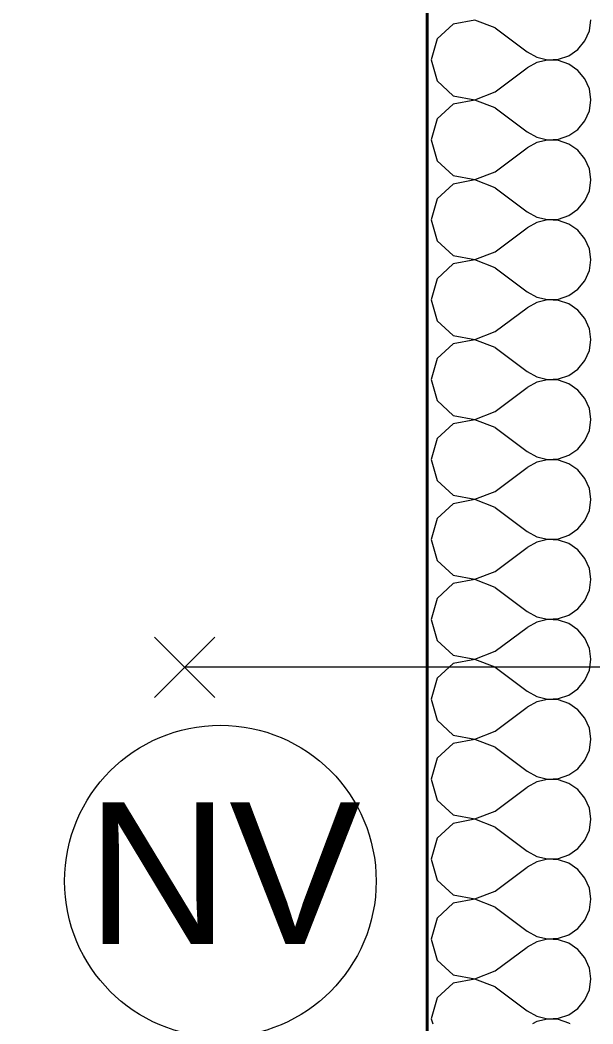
# Model space of a CAD drawing. Header units: millimetres. Extents: x -3100 to 17162, y -19566 to 10100.
# Drawn here: x 8251 to 8798, y -8500 to -7543 of the extents above; entities that cross this region are included whole.
import ezdxf

# ---------------------------------------------------------------- set-up
doc = ezdxf.new("R2010")
doc.units = ezdxf.units.MM
doc.header["$MEASUREMENT"] = 0
doc.linetypes.add('Tečkovaná S', pattern=[86.25, 22.5, -63.75])
doc.linetypes.add('Wipeout_Contour', pattern=[1000, 0, -1000])
for name, color, linetype in [('Externí - moduly', 7, 'Continuous'), ('Konstrukce - morfy', 7, 'Continuous'), ('Konstrukce - svislé nosné', 7, 'Continuous'), ('Kóty - SP', 7, 'Continuous'), ('Výplně – Řezové', 7, 'Continuous')]:
    doc.layers.add(name, color=color, linetype=linetype)
doc.styles.add('GENEROVANÝ_STYL_1', font='Arial.ttf')
doc.dimstyles.new('GENEROVANÝ_STYL__1', dxfattribs={"dimtxt": 134.999996, "dimasz": 114, "dimexe": 0.18, "dimexo": 0.0625, "dimgap": 0, "dimtad": 1, "dimtih": 1, "dimtoh": 1, "dimdec": 0, "dimzin": 0, "dimdsep": 46, "dimtxsty": 'GENEROVANÝ_STYL_1', "dimblk": 'ARROWHEAD_2', "dimblk1": 'ARROWHEAD_2', "dimblk2": 'ARROWHEAD_2', "dimcen": 0.09, "dimse1": 1, "dimse2": 1, "dimclrd": 256, "dimclre": 256, "dimclrt": 256, "dimazin": 0, "dimtfac": 1, "dimtdec": 4, "dimtmove": 0, "dimatfit": 3, "dimfxl": 1, "dimtolj": 1, "dimtzin": 0, "dimarcsym": 0})
doc.dimstyles.new('GENEROVANÝ_STYL__2', dxfattribs={"dimtxt": 134.999996, "dimasz": 114, "dimexe": 0.18, "dimexo": 0.0625, "dimgap": 0, "dimtad": 1, "dimdec": 0, "dimzin": 0, "dimdsep": 46, "dimtxsty": 'GENEROVANÝ_STYL_1', "dimblk": 'ARROWHEAD_2', "dimblk1": 'ARROWHEAD_2', "dimblk2": 'ARROWHEAD_2', "dimcen": 0.09, "dimse1": 1, "dimse2": 1, "dimclrd": 256, "dimclre": 256, "dimclrt": 256, "dimazin": 0, "dimtfac": 1, "dimtdec": 4, "dimtmove": 0, "dimatfit": 3, "dimfxl": 1, "dimtolj": 1, "dimtzin": 0, "dimarcsym": 0})

# ---------------------------------------------------------------- blocks, each defined once
blk = doc.blocks.new('Zeď_7', base_point=(12000, -8300))
at = {"color": 254, "linetype": 'Wipeout_Contour', "lineweight": 0, "ltscale": 36587.968322}
blk.add_wipeout([(8640, -8660), (8800, -8500), (8640, -8500)], dxfattribs=at).dxf.layer = 'Výplně – Řezové'
at = {"color": 254, "linetype": 'Wipeout_Contour', "lineweight": 0, "ltscale": 36814.223579}
blk.add_wipeout([(8800, -8500), (8640, -8660), (8800, -8660)], dxfattribs=at).dxf.layer = 'Výplně – Řezové'
at = {"layer": 'Konstrukce - svislé nosné', "color": 7, "linetype": 'Continuous', "lineweight": 40, "flags": 128}
blk.add_lwpolyline([(8640, -8660), (8640, -8500)], dxfattribs=at)
blk = doc.blocks.new('*X148')
at = {"layer": 'Výplně – Řezové', "color": 53, "linetype": 'Continuous', "lineweight": 13, "true_color": 0xeccf4f}
for p, q in [((8664.87, -7546.88), (8649.5, -7560.92)), ((8685.33, -7543.01), (8664.87, -7546.88)), ((8704.76, -7550.48), (8685.33, -7543.01)), ((8704.76, -7550.48), (8735.24, -7573.33)), ((8794.74, -7553.27), (8796.19, -7542.86)), ((8790.5, -7562.88), (8794.74, -7553.27)), ((8649.5, -7560.92), (8643.81, -7580.95)), ((8783.8, -7570.98), (8790.5, -7562.88)), ((8735.24, -7573.33), (8744.44, -7578.42)), ((8744.44, -7578.42), (8754.67, -7580.8)), ((8765.17, -7580.29), (8775.13, -7576.93)), ((8775.13, -7576.93), (8783.8, -7570.98)), ((8643.81, -7580.95), (8649.5, -7600.98)), ((8704.76, -7611.43), (8735.24, -7588.57)), ((8744.44, -7583.49), (8735.24, -7588.57)), ((8754.67, -7581.11), (8744.44, -7583.49)), ((8754.67, -7580.8), (8765.17, -7580.29)), ((8765.17, -7581.62), (8754.67, -7581.11)), ((8775.13, -7584.97), (8765.17, -7581.62)), ((8783.8, -7590.93), (8775.13, -7584.97)), ((8790.5, -7599.02), (8783.8, -7590.93)), ((8794.74, -7608.64), (8790.5, -7599.02)), ((8649.5, -7600.98), (8664.87, -7615.03)), ((8796.19, -7619.05), (8794.74, -7608.64)), ((8664.87, -7615.03), (8685.33, -7618.89)), ((8685.33, -7618.89), (8704.76, -7611.43)), ((8664.87, -7623.07), (8649.5, -7637.12)), ((8685.33, -7619.2), (8664.87, -7623.07)), ((8704.76, -7626.67), (8685.33, -7619.2)), ((8704.76, -7626.67), (8735.24, -7649.52)), ((8794.74, -7629.46), (8796.19, -7619.05)), ((8649.5, -7637.12), (8643.81, -7657.14)), ((8790.5, -7639.08), (8794.74, -7629.46)), ((8783.8, -7647.17), (8790.5, -7639.08)), ((8735.24, -7649.52), (8744.44, -7654.61)), ((8744.44, -7654.61), (8754.67, -7656.99)), ((8754.67, -7656.99), (8765.17, -7656.48)), ((8765.17, -7656.48), (8775.13, -7653.12)), ((8775.13, -7653.12), (8783.8, -7647.17)), ((8643.81, -7657.14), (8649.5, -7677.17)), ((8704.76, -7687.62), (8735.24, -7664.76)), ((8744.44, -7659.68), (8735.24, -7664.76)), ((8754.67, -7657.3), (8744.44, -7659.68)), ((8765.17, -7657.81), (8754.67, -7657.3)), ((8775.13, -7661.16), (8765.17, -7657.81)), ((8783.8, -7667.12), (8775.13, -7661.16)), ((8790.5, -7675.21), (8783.8, -7667.12)), ((8794.74, -7684.83), (8790.5, -7675.21)), ((8649.5, -7677.17), (8664.87, -7691.22)), ((8796.19, -7695.24), (8794.74, -7684.83)), ((8664.87, -7691.22), (8685.33, -7695.08)), ((8685.33, -7695.08), (8704.76, -7687.62)), ((8664.87, -7699.26), (8649.5, -7713.31)), ((8685.33, -7695.39), (8664.87, -7699.26)), ((8704.76, -7702.86), (8685.33, -7695.39)), ((8704.76, -7702.86), (8735.24, -7725.71)), ((8794.74, -7705.65), (8796.19, -7695.24)), ((8649.5, -7713.31), (8643.81, -7733.33)), ((8790.5, -7715.27), (8794.74, -7705.65)), ((8775.13, -7729.31), (8783.8, -7723.36)), ((8783.8, -7723.36), (8790.5, -7715.27)), ((8735.24, -7725.71), (8744.44, -7730.8)), ((8744.44, -7730.8), (8754.67, -7733.18)), ((8754.67, -7733.18), (8765.17, -7732.67)), ((8765.17, -7732.67), (8775.13, -7729.31)), ((8643.81, -7733.33), (8649.5, -7753.36)), ((8704.76, -7763.81), (8735.24, -7740.95)), ((8744.44, -7735.87), (8735.24, -7740.95)), ((8754.67, -7733.49), (8744.44, -7735.87)), ((8765.17, -7734), (8754.67, -7733.49)), ((8775.13, -7737.36), (8765.17, -7734)), ((8783.8, -7743.31), (8775.13, -7737.36)), ((8790.5, -7751.4), (8783.8, -7743.31)), ((8794.74, -7761.02), (8790.5, -7751.4)), ((8649.5, -7753.36), (8664.87, -7767.41)), ((8796.19, -7771.43), (8794.74, -7761.02)), ((8664.87, -7767.41), (8685.33, -7771.27)), ((8685.33, -7771.27), (8704.76, -7763.81)), ((8664.87, -7775.45), (8649.5, -7789.5)), ((8685.33, -7771.58), (8664.87, -7775.45)), ((8704.76, -7779.05), (8685.33, -7771.58)), ((8704.76, -7779.05), (8735.24, -7801.9)), ((8794.74, -7781.84), (8796.19, -7771.43)), ((8649.5, -7789.5), (8643.81, -7809.52)), ((8790.5, -7791.46), (8794.74, -7781.84)), ((8775.13, -7805.5), (8783.8, -7799.55)), ((8783.8, -7799.55), (8790.5, -7791.46)), ((8643.81, -7809.52), (8649.5, -7829.55)), ((8735.24, -7801.9), (8744.44, -7806.99)), ((8744.44, -7806.99), (8754.67, -7809.37)), ((8754.67, -7809.37), (8765.17, -7808.86)), ((8765.17, -7808.86), (8775.13, -7805.5)), ((8704.76, -7840), (8735.24, -7817.14)), ((8744.44, -7812.06), (8735.24, -7817.14)), ((8754.67, -7809.68), (8744.44, -7812.06)), ((8765.17, -7810.19), (8754.67, -7809.68)), ((8775.13, -7813.55), (8765.17, -7810.19)), ((8783.8, -7819.5), (8775.13, -7813.55)), ((8790.5, -7827.59), (8783.8, -7819.5)), ((8794.74, -7837.21), (8790.5, -7827.59)), ((8649.5, -7829.55), (8664.87, -7843.6)), ((8796.19, -7847.62), (8794.74, -7837.21)), ((8664.87, -7843.6), (8685.33, -7847.47)), ((8685.33, -7847.77), (8664.87, -7851.64)), ((8685.33, -7847.47), (8704.76, -7840)), ((8704.76, -7855.24), (8685.33, -7847.77)), ((8794.74, -7858.03), (8796.19, -7847.62)), ((8664.87, -7851.64), (8649.5, -7865.69)), ((8704.76, -7855.24), (8735.24, -7878.1)), ((8649.5, -7865.69), (8643.81, -7885.71)), ((8790.5, -7867.65), (8794.74, -7858.03)), ((8775.13, -7881.69), (8783.8, -7875.74)), ((8783.8, -7875.74), (8790.5, -7867.65)), ((8643.81, -7885.71), (8649.5, -7905.74)), ((8735.24, -7878.1), (8744.44, -7883.18)), ((8744.44, -7883.18), (8754.67, -7885.56)), ((8754.67, -7885.87), (8744.44, -7888.25)), ((8754.67, -7885.56), (8765.17, -7885.05)), ((8765.17, -7886.38), (8754.67, -7885.87)), ((8765.17, -7885.05), (8775.13, -7881.69)), ((8704.76, -7916.19), (8735.24, -7893.33)), ((8744.44, -7888.25), (8735.24, -7893.33)), ((8775.13, -7889.74), (8765.17, -7886.38)), ((8783.8, -7895.69), (8775.13, -7889.74)), ((8790.5, -7903.78), (8783.8, -7895.69)), ((8794.74, -7913.4), (8790.5, -7903.78)), ((8649.5, -7905.74), (8664.87, -7919.79)), ((8796.19, -7923.81), (8794.74, -7913.4)), ((8664.87, -7919.79), (8685.33, -7923.66)), ((8685.33, -7923.96), (8664.87, -7927.83)), ((8685.33, -7923.66), (8704.76, -7916.19)), ((8704.76, -7931.43), (8685.33, -7923.96)), ((8794.74, -7934.22), (8796.19, -7923.81)), ((8664.87, -7927.83), (8649.5, -7941.88)), ((8704.76, -7931.43), (8735.24, -7954.29)), ((8649.5, -7941.88), (8643.81, -7961.9)), ((8790.5, -7943.84), (8794.74, -7934.22)), ((8775.13, -7957.88), (8783.8, -7951.93)), ((8783.8, -7951.93), (8790.5, -7943.84)), ((8643.81, -7961.9), (8649.5, -7981.93)), ((8735.24, -7954.29), (8744.44, -7959.37)), ((8744.44, -7959.37), (8754.67, -7961.75)), ((8754.67, -7962.06), (8744.44, -7964.44)), ((8754.67, -7961.75), (8765.17, -7961.24)), ((8765.17, -7962.57), (8754.67, -7962.06)), ((8765.17, -7961.24), (8775.13, -7957.88)), ((8775.13, -7965.93), (8765.17, -7962.57)), ((8704.76, -7992.38), (8735.24, -7969.52)), ((8744.44, -7964.44), (8735.24, -7969.52)), ((8783.8, -7971.88), (8775.13, -7965.93)), ((8790.5, -7979.97), (8783.8, -7971.88)), ((8794.74, -7989.59), (8790.5, -7979.97)), ((8649.5, -7981.93), (8664.87, -7995.98)), ((8796.19, -8000), (8794.74, -7989.59)), ((8664.87, -7995.98), (8685.33, -7999.85)), ((8685.33, -8000.15), (8664.87, -8004.02)), ((8685.33, -7999.85), (8704.76, -7992.38)), ((8704.76, -8007.62), (8685.33, -8000.15)), ((8794.74, -8010.41), (8796.19, -8000)), ((8664.87, -8004.02), (8649.5, -8018.07)), ((8704.76, -8007.62), (8735.24, -8030.48)), ((8790.5, -8020.03), (8794.74, -8010.41)), ((8649.5, -8018.07), (8643.81, -8038.1)), ((8783.8, -8028.12), (8790.5, -8020.03)), ((8775.13, -8034.07), (8783.8, -8028.12)), ((8643.81, -8038.1), (8649.5, -8058.12)), ((8735.24, -8030.48), (8744.44, -8035.56)), ((8744.44, -8035.56), (8754.67, -8037.94)), ((8754.67, -8038.25), (8744.44, -8040.63)), ((8754.67, -8037.94), (8765.17, -8037.43)), ((8765.17, -8038.76), (8754.67, -8038.25)), ((8765.17, -8037.43), (8775.13, -8034.07)), ((8775.13, -8042.12), (8765.17, -8038.76)), ((8704.76, -8068.57), (8735.24, -8045.71)), ((8744.44, -8040.63), (8735.24, -8045.71)), ((8783.8, -8048.07), (8775.13, -8042.12)), ((8790.5, -8056.16), (8783.8, -8048.07)), ((8649.5, -8058.12), (8664.87, -8072.17)), ((8794.74, -8065.78), (8790.5, -8056.16)), ((8796.19, -8076.19), (8794.74, -8065.78)), ((8664.87, -8072.17), (8685.33, -8076.04)), ((8685.33, -8076.34), (8664.87, -8080.21)), ((8685.33, -8076.04), (8704.76, -8068.57)), ((8704.76, -8083.81), (8685.33, -8076.34)), ((8794.74, -8086.6), (8796.19, -8076.19)), ((8664.87, -8080.21), (8649.5, -8094.26)), ((8704.76, -8083.81), (8735.24, -8106.67)), ((8790.5, -8096.22), (8794.74, -8086.6)), ((8649.5, -8094.26), (8643.81, -8114.29)), ((8783.8, -8104.31), (8790.5, -8096.22)), ((8775.13, -8110.26), (8783.8, -8104.31)), ((8643.81, -8114.29), (8649.5, -8134.31)), ((8735.24, -8106.67), (8744.44, -8111.75)), ((8744.44, -8111.75), (8754.67, -8114.13)), ((8754.67, -8114.44), (8744.44, -8116.82)), ((8754.67, -8114.13), (8765.17, -8113.62)), ((8765.17, -8114.95), (8754.67, -8114.44)), ((8765.17, -8113.62), (8775.13, -8110.26)), ((8775.13, -8118.31), (8765.17, -8114.95)), ((8704.76, -8144.76), (8735.24, -8121.9)), ((8744.44, -8116.82), (8735.24, -8121.9)), ((8783.8, -8124.26), (8775.13, -8118.31)), ((8790.5, -8132.35), (8783.8, -8124.26)), ((8649.5, -8134.31), (8664.87, -8148.36)), ((8794.74, -8141.97), (8790.5, -8132.35)), ((8796.19, -8152.38), (8794.74, -8141.97)), ((8664.87, -8148.36), (8685.33, -8152.23)), ((8685.33, -8152.53), (8664.87, -8156.4)), ((8685.33, -8152.23), (8704.76, -8144.76)), ((8704.76, -8160), (8685.33, -8152.53)), ((8794.74, -8162.79), (8796.19, -8152.38)), ((8664.87, -8156.4), (8649.5, -8170.45)), ((8704.76, -8160), (8735.24, -8182.86)), ((8790.5, -8172.41), (8794.74, -8162.79)), ((8649.5, -8170.45), (8643.81, -8190.48)), ((8783.8, -8180.5), (8790.5, -8172.41)), ((8735.24, -8182.86), (8744.44, -8187.94)), ((8775.13, -8186.45), (8783.8, -8180.5)), ((8643.81, -8190.48), (8649.5, -8210.5)), ((8744.44, -8187.94), (8754.67, -8190.32)), ((8754.67, -8190.63), (8744.44, -8193.01)), ((8754.67, -8190.32), (8765.17, -8189.81)), ((8765.17, -8191.14), (8754.67, -8190.63)), ((8765.17, -8189.81), (8775.13, -8186.45)), ((8775.13, -8194.5), (8765.17, -8191.14)), ((8704.76, -8220.95), (8735.24, -8198.1)), ((8744.44, -8193.01), (8735.24, -8198.1)), ((8783.8, -8200.45), (8775.13, -8194.5)), ((8790.5, -8208.54), (8783.8, -8200.45)), ((8649.5, -8210.5), (8664.87, -8224.55)), ((8794.74, -8218.16), (8790.5, -8208.54)), ((8685.33, -8228.42), (8704.76, -8220.95)), ((8796.19, -8228.57), (8794.74, -8218.16)), ((8664.87, -8224.55), (8685.33, -8228.42)), ((8685.33, -8228.73), (8664.87, -8232.59)), ((8704.76, -8236.19), (8685.33, -8228.73)), ((8794.74, -8238.98), (8796.19, -8228.57)), ((8664.87, -8232.59), (8649.5, -8246.64)), ((8704.76, -8236.19), (8735.24, -8259.05)), ((8790.5, -8248.6), (8794.74, -8238.98)), ((8649.5, -8246.64), (8643.81, -8266.67)), ((8783.8, -8256.69), (8790.5, -8248.6)), ((8735.24, -8259.05), (8744.44, -8264.13)), ((8775.13, -8262.64), (8783.8, -8256.69)), ((8643.81, -8266.67), (8649.5, -8286.69)), ((8744.44, -8264.13), (8754.67, -8266.51)), ((8754.67, -8266.82), (8744.44, -8269.2)), ((8754.67, -8266.51), (8765.17, -8266)), ((8765.17, -8267.33), (8754.67, -8266.82)), ((8765.17, -8266), (8775.13, -8262.64)), ((8775.13, -8270.69), (8765.17, -8267.33)), ((8704.76, -8297.14), (8735.24, -8274.29)), ((8744.44, -8269.2), (8735.24, -8274.29)), ((8783.8, -8276.64), (8775.13, -8270.69)), ((8790.5, -8284.73), (8783.8, -8276.64)), ((8649.5, -8286.69), (8664.87, -8300.74)), ((8794.74, -8294.35), (8790.5, -8284.73)), ((8685.33, -8304.61), (8704.76, -8297.14)), ((8796.19, -8304.76), (8794.74, -8294.35)), ((8664.87, -8300.74), (8685.33, -8304.61)), ((8685.33, -8304.92), (8664.87, -8308.78)), ((8704.76, -8312.38), (8685.33, -8304.92)), ((8794.74, -8315.17), (8796.19, -8304.76)), ((8664.87, -8308.78), (8649.5, -8322.83)), ((8704.76, -8312.38), (8735.24, -8335.24)), ((8790.5, -8324.79), (8794.74, -8315.17)), ((8649.5, -8322.83), (8643.81, -8342.86)), ((8783.8, -8332.88), (8790.5, -8324.79)), ((8735.24, -8335.24), (8744.44, -8340.32)), ((8775.13, -8338.84), (8783.8, -8332.88)), ((8643.81, -8342.86), (8649.5, -8362.88)), ((8744.44, -8345.39), (8735.24, -8350.48)), ((8744.44, -8340.32), (8754.67, -8342.7)), ((8754.67, -8343.01), (8744.44, -8345.39)), ((8754.67, -8342.7), (8765.17, -8342.19)), ((8765.17, -8343.52), (8754.67, -8343.01)), ((8765.17, -8342.19), (8775.13, -8338.84)), ((8775.13, -8346.88), (8765.17, -8343.52)), ((8704.76, -8373.33), (8735.24, -8350.48)), ((8783.8, -8352.83), (8775.13, -8346.88)), ((8790.5, -8360.92), (8783.8, -8352.83)), ((8649.5, -8362.88), (8664.87, -8376.93)), ((8794.74, -8370.54), (8790.5, -8360.92)), ((8685.33, -8380.8), (8704.76, -8373.33)), ((8796.19, -8380.95), (8794.74, -8370.54)), ((8664.87, -8376.93), (8685.33, -8380.8)), ((8685.33, -8381.11), (8664.87, -8384.97)), ((8704.76, -8388.57), (8685.33, -8381.11)), ((8794.74, -8391.36), (8796.19, -8380.95)), ((8664.87, -8384.97), (8649.5, -8399.02)), ((8704.76, -8388.57), (8735.24, -8411.43)), ((8790.5, -8400.98), (8794.74, -8391.36)), ((8649.5, -8399.02), (8643.81, -8419.05)), ((8783.8, -8409.07), (8790.5, -8400.98)), ((8735.24, -8411.43), (8744.44, -8416.51)), ((8775.13, -8415.03), (8783.8, -8409.07)), ((8643.81, -8419.05), (8649.5, -8439.08)), ((8744.44, -8421.58), (8735.24, -8426.67)), ((8744.44, -8416.51), (8754.67, -8418.89)), ((8754.67, -8419.2), (8744.44, -8421.58)), ((8754.67, -8418.89), (8765.17, -8418.38)), ((8765.17, -8419.71), (8754.67, -8419.2)), ((8765.17, -8418.38), (8775.13, -8415.03)), ((8775.13, -8423.07), (8765.17, -8419.71)), ((8704.76, -8449.52), (8735.24, -8426.67)), ((8783.8, -8429.02), (8775.13, -8423.07)), ((8790.5, -8437.12), (8783.8, -8429.02)), ((8649.5, -8439.08), (8664.87, -8453.12)), ((8794.74, -8446.73), (8790.5, -8437.12)), ((8685.33, -8456.99), (8704.76, -8449.52)), ((8796.19, -8457.14), (8794.74, -8446.73)), ((8664.87, -8453.12), (8685.33, -8456.99)), ((8685.33, -8457.3), (8664.87, -8461.16)), ((8704.76, -8464.76), (8685.33, -8457.3)), ((8794.74, -8467.55), (8796.19, -8457.14)), ((8664.87, -8461.16), (8649.5, -8475.21)), ((8704.76, -8464.76), (8735.24, -8487.62)), ((8790.5, -8477.17), (8794.74, -8467.55)), ((8649.5, -8475.21), (8643.81, -8495.24)), ((8783.8, -8485.26), (8790.5, -8477.17)), ((8735.24, -8487.62), (8744.44, -8492.71)), ((8775.13, -8491.22), (8783.8, -8485.26)), ((8643.81, -8495.24), (8645.16, -8500)), ((8744.44, -8497.77), (8740.41, -8500)), ((8744.44, -8492.71), (8754.67, -8495.08)), ((8754.67, -8495.39), (8744.44, -8497.77)), ((8754.67, -8495.08), (8765.17, -8494.57)), ((8765.17, -8495.9), (8754.67, -8495.39)), ((8765.17, -8494.57), (8775.13, -8491.22)), ((8775.13, -8499.26), (8765.17, -8495.9)), ((8776.21, -8500), (8775.13, -8499.26))]:
    blk.add_line(p, q, dxfattribs=at)
blk = doc.blocks.new('Zeď_8', base_point=(9000, -8300))
at = {"color": 254, "linetype": 'Wipeout_Contour', "lineweight": 0, "ltscale": 44538.953242}
blk.add_wipeout([(8640, -8500), (8800, -8500), (8800, -5080), (8640, -5080)], dxfattribs=at).dxf.layer = 'Výplně – Řezové'
at = {"layer": 'Konstrukce - svislé nosné', "color": 7, "linetype": 'Continuous', "lineweight": 40, "flags": 128}
blk.add_lwpolyline([(8640, -5080), (8640, -8500)], dxfattribs=at)
at = {"layer": 'Konstrukce - svislé nosné', "color": 7, "lineweight": 40}
blk.add_blockref('*X148', (0, 0), dxfattribs=at)
blk = doc.blocks.new('*D336')
at = {"layer": 'Kóty - SP', "color": 146, "linetype": 'Continuous', "lineweight": 13, "true_color": 0x1a4f6e}
for p, q in [((-1745.51, -5036.7), (-1595.51, -5123.3)), ((-1558.01, -5080), (-1783.01, -5080)), ((-1670.51, -8660), (-1670.51, -5080)), ((-1745.51, -8616.7), (-1595.51, -8703.3)), ((-1558.01, -8660), (-1783.01, -8660))]:
    blk.add_line(p, q, dxfattribs=at)
at = {"layer": 'Kóty - SP', "color": 146, "lineweight": 13, "true_color": 0x1a4f6e, "insert": (-1697.51, -7101.65), "char_height": 135, "attachment_point": 7, "rotation": 90, "style": 'GENEROVANÝ_STYL_1'}
blk.add_mtext('\\A1;{\\pql;\\fArial|b0|i0|c0|p0;\\W1.000000;3\xa0580}', dxfattribs=at)
blk = doc.blocks.new('ARROWHEAD_2')
at = {"color": 0, "linetype": 'Continuous', "lineweight": 0}
for p, q in [((-0.3781, -0.655), (0.3781, 0.655)), ((0, 0), (-1, 0))]:
    blk.add_line(p, q, dxfattribs=at)
blk = doc.blocks.new('*D346')
at = {"layer": 'Kóty - SP', "color": 146, "linetype": 'Continuous', "lineweight": 13, "true_color": 0x1a4f6e}
for p, q in [((-2670.51, 7760), (-2670.51, 7833.35)), ((-2595.51, 7716.7), (-2745.51, 7803.3)), ((-2558.01, 7760), (-2783.01, 7760)), ((-2670.51, -9460), (-2670.51, 7760)), ((-2745.51, -9416.7), (-2595.51, -9503.3)), ((-2558.01, -9460), (-2783.01, -9460)), ((-2670.51, -9533.35), (-2670.51, -9460))]:
    blk.add_line(p, q, dxfattribs=at)
at = {"layer": 'Kóty - SP', "color": 146, "lineweight": 13, "true_color": 0x1a4f6e, "insert": (-2697.51, -1133.14), "char_height": 135, "attachment_point": 7, "rotation": 90, "style": 'GENEROVANÝ_STYL_1'}
blk.add_mtext('\\A1;{\\pql;\\fArial|b0|i0|c0|p0;\\W1.000000;17\xa0220}', dxfattribs=at)
blk = doc.blocks.new('*D354')
at = {"layer": 'Kóty - SP', "color": 146, "linetype": 'Continuous', "lineweight": 13, "true_color": 0x1a4f6e}
for p, q in [((7650, -10633.01), (7650, -10408.01)), ((8640, -10633.01), (8640, -10408.01)), ((7693.3, -10445.51), (7606.7, -10595.51)), ((8683.3, -10445.51), (8596.7, -10595.51)), ((7650, -10520.51), (8640, -10520.51))]:
    blk.add_line(p, q, dxfattribs=at)
at = {"layer": 'Kóty - SP', "color": 146, "lineweight": 13, "true_color": 0x1a4f6e, "insert": (7990.55, -10493.51), "char_height": 135, "attachment_point": 7, "style": 'GENEROVANÝ_STYL_1'}
blk.add_mtext('\\A1;{\\pql;\\fArial|b0|i0|c0|p0;\\W1.000000;990}', dxfattribs=at)
blk = doc.blocks.new('*D363')
at = {"layer": 'Kóty - SP', "color": 146, "linetype": 'Continuous', "lineweight": 13, "true_color": 0x1a4f6e}
for p, q in [((460, -11133.01), (460, -10908.01)), ((8640, -11133.01), (8640, -10908.01)), ((503.3, -10945.51), (416.7, -11095.51)), ((8683.3, -10945.51), (8596.7, -11095.51)), ((-360, -11020.51), (460, -11020.51)), ((460, -11020.51), (8640, -11020.51))]:
    blk.add_line(p, q, dxfattribs=at)
at = {"layer": 'Kóty - SP', "color": 146, "lineweight": 13, "true_color": 0x1a4f6e, "insert": (4318.35, -10993.51), "char_height": 135, "attachment_point": 7, "style": 'GENEROVANÝ_STYL_1'}
blk.add_mtext('\\A1;{\\pql;\\fArial|b0|i0|c0|p0;\\W1.000000;8\xa0180}', dxfattribs=at)
blk = doc.blocks.new('*D366')
at = {"layer": 'Kóty - SP', "color": 146, "linetype": 'Continuous', "lineweight": 13, "true_color": 0x1a4f6e}
for p, q in [((-360, -11633.01), (-360, -11408.01)), ((14460, -11633.01), (14460, -11408.01)), ((-316.7, -11445.51), (-403.3, -11595.51)), ((14416.7, -11595.51), (14503.3, -11445.51)), ((-433.35, -11520.51), (-360, -11520.51)), ((-360, -11520.51), (14460, -11520.51)), ((14460, -11520.51), (14533.35, -11520.51))]:
    blk.add_line(p, q, dxfattribs=at)
at = {"layer": 'Kóty - SP', "color": 146, "lineweight": 13, "true_color": 0x1a4f6e, "insert": (6766.86, -11493.51), "char_height": 135, "attachment_point": 7, "style": 'GENEROVANÝ_STYL_1'}
blk.add_mtext('\\A1;{\\pql;\\fArial|b0|i0|c0|p0;\\W1.000000;14\xa0820}', dxfattribs=at)
blk = doc.blocks.new('*D381')
at = {"layer": 'Kóty - SP', "color": 146, "linetype": 'Continuous', "lineweight": 13, "true_color": 0x1a4f6e}
for p, q in [((8089.47, -8160), (8089.47, -8086.65)), ((8164.47, -8203.3), (8014.47, -8116.7)), ((8201.97, -8160), (7976.97, -8160)), ((8089.47, -8660), (8089.47, -8160)), ((8014.47, -8616.7), (8164.47, -8703.3)), ((8201.97, -8660), (7976.97, -8660)), ((8089.47, -8733.35), (8089.47, -8660))]:
    blk.add_line(p, q, dxfattribs=at)
at = {"layer": 'Kóty - SP', "color": 146, "lineweight": 13, "true_color": 0x1a4f6e, "insert": (8062.47, -8564.45), "char_height": 135, "attachment_point": 7, "rotation": 90, "style": 'GENEROVANÝ_STYL_1'}
blk.add_mtext('\\A1;{\\pql;\\fArial|b0|i0|c0|p0;\\W1.000000;500}', dxfattribs=at)
blk = doc.blocks.new('*D395')
at = {"layer": 'Kóty - SP', "color": 146, "linetype": 'Continuous', "lineweight": 13, "true_color": 0x1a4f6e}
for p, q in [((8640, -7462.5), (8640, -7237.5)), ((9000, -7462.5), (9000, -7237.5)), ((8683.3, -7275), (8596.7, -7425)), ((9043.3, -7275), (8956.7, -7425)), ((8566.65, -7350), (8640, -7350)), ((8640, -7350), (9000, -7350))]:
    blk.add_line(p, q, dxfattribs=at)
at = {"layer": 'Kóty - SP', "color": 146, "lineweight": 13, "true_color": 0x1a4f6e, "insert": (8287.75, -7323), "char_height": 135, "attachment_point": 7, "style": 'GENEROVANÝ_STYL_1'}
blk.add_mtext('\\A1;{\\pql;\\fArial|b0|i0|c0|p0;\\W1.000000;360}', dxfattribs=at)

msp = doc.modelspace()

# ---------------------------------------------------------------- linework, layer by layer
at = {"layer": 'Externí - moduly', "color": 7, "linetype": 'Continuous', "lineweight": 20, "flags": 128}
for points in [[(8437.3, -8131.28), (8379.85, -8188.72)], [(8379.85, -8131.28), (8437.3, -8188.72)]]:
    msp.add_lwpolyline(points, dxfattribs=at)
at = {"layer": 'Kóty - SP', "color": 146, "linetype": 'Continuous', "lineweight": 13, "true_color": 0x1a4f6e}
msp.add_circle((8442.57, -8363.87), 148.66, dxfattribs=at)

# ---------------------------------------------------------------- block references
at = {"layer": 'Konstrukce - svislé nosné', "color": 7, "lineweight": 40}
msp.add_blockref('Zeď_7', (12000, -8300), dxfattribs=at)

# ---------------------------------------------------------------- texts
at = {"layer": 'Konstrukce - morfy', "color": 146, "linetype": 'Continuous', "lineweight": 13, "true_color": 0x1a4f6e, "insert": (8314.73, -8423.66), "char_height": 135.0004, "attachment_point": 7, "style": 'GENEROVANÝ_STYL_1'}
msp.add_mtext('\\A1;{\\pql;\\fArial|b0|i0|c0|p0;\\W1.000000;NV}', dxfattribs=at)

# ---------------------------------------------------------------- next in the draw order: block references
at = {"layer": 'Konstrukce - svislé nosné', "color": 7, "lineweight": 40}
msp.add_blockref('Zeď_8', (9000, -8300), dxfattribs=at)

# ---------------------------------------------------------------- next in the draw order: linework, layer by layer
at = {"layer": 'Externí - moduly', "color": 7, "linetype": 'Tečkovaná S', "lineweight": 20, "flags": 128}
msp.add_lwpolyline([(11640, -9460), (7240, -9460), (7240, -3760), (460, -3760), (460, -360), (8640, -360), (8640, -8660), (11640, -8660)], close=True, dxfattribs=at)
at = {"layer": 'Externí - moduly', "color": 7, "linetype": 'Continuous', "lineweight": 20, "flags": 128}
msp.add_lwpolyline([(9000, -8160), (8408.57, -8160)], dxfattribs=at)

# ---------------------------------------------------------------- next in the draw order: dimensions: what is measured, and where the dimension line sits
at = {"layer": 'Kóty - SP', "color": 146, "linetype": 'Continuous', "lineweight": 13, "true_color": 0x1a4f6e}
for base, p1, p2, picture, middle in [((-2670.51, 7760), (11640, -9460), (-360, 7760), '*D346', (-2765.01, -841.73)), ((-1670.51, -5080), (8640, -8660), (8640, -5080), '*D336', (-1765.01, -6863.23)), ((8089.47, -8160), (8640, -8660), (9000, -8160), '*D381', (7994.97, -8405.5))]:
    dim = msp.add_linear_dim(base=base, p1=p1, p2=p2, angle=90, dimstyle='GENEROVANÝ_STYL__2', dxfattribs=at)
    dim.commit()
    dim.dimension.update_dxf_attribs({"geometry": picture, "text_midpoint": middle, "dimtype": 160, "text_rotation": 90})
for base, p1, p2, picture, middle in [((8640, -10520.51), (7650, -360), (8640, -8660), '*D354', (8149.5, -10426.01)), ((14460, -11520.51), (-360, -760), (14460, -9460), '*D366', (7058.27, -11426.01)), ((8640, -11020.51), (460, -760), (8640, -8660), '*D363', (4556.77, -10926.01)), ((9000, -7350), (8640, -8660), (9000, -8300), '*D395', (8446.7, -7255.5))]:
    dim = msp.add_linear_dim(base=base, p1=p1, p2=p2, dimstyle='GENEROVANÝ_STYL__1', dxfattribs=at)
    dim.commit()
    dim.dimension.update_dxf_attribs({"geometry": picture, "text_midpoint": middle, "dimtype": 160})

doc.saveas('drawing.dxf')
